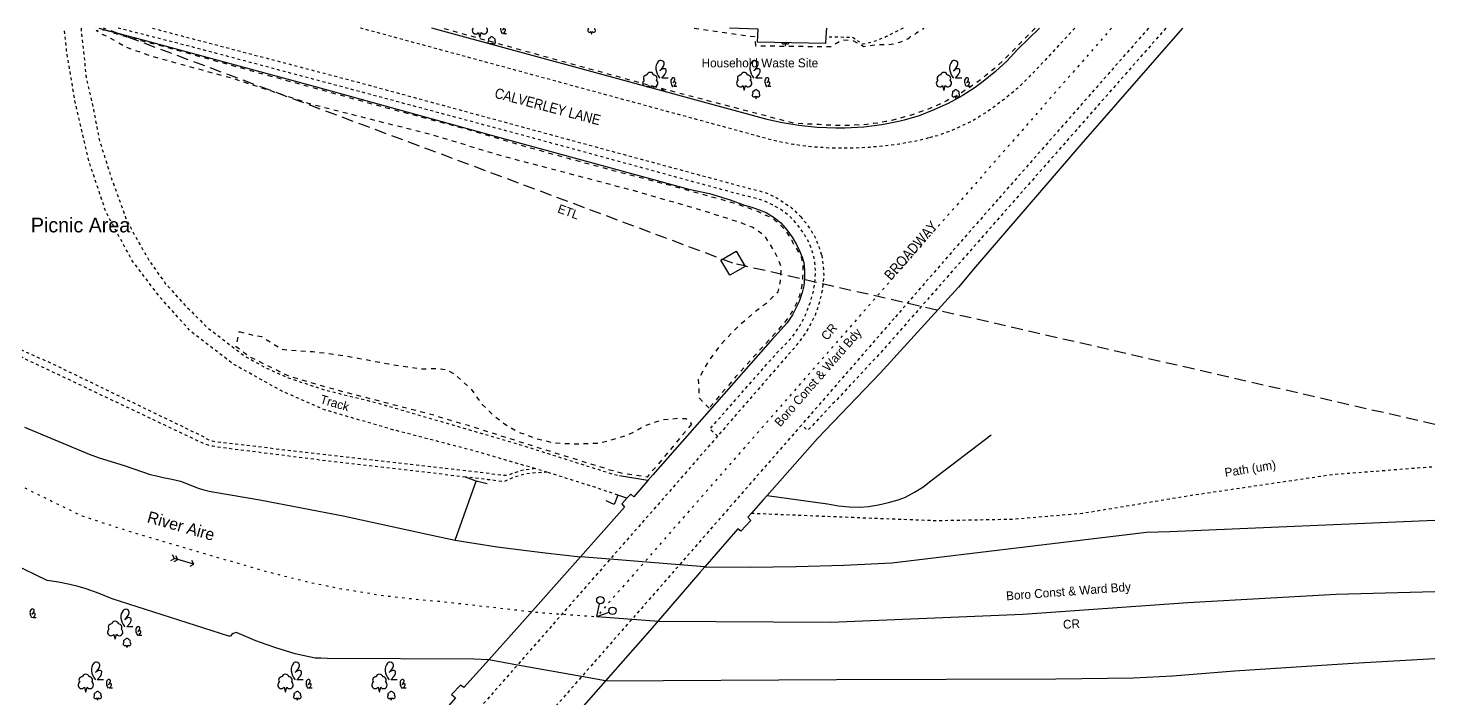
# Model space of a CAD drawing. Extents: x 421500 to 422711, y 436000 to 437000.
# Drawn here: x 422260.5 to 422500, y 436885.9 to 437000 of the extents above; entities that cross this region are included whole.
import ezdxf

# ---------------------------------------------------------------- set-up
doc = ezdxf.new("R2010")
doc.units = 0
for name, pattern in [('716709-ExBase$0$OS-DASHEDLINE', [1, 0.5, -0.5]), ('716709-ExBase$0$OS-LANDFORM', [1.6, 0.8, -0.8]), ('716709-ExBase$0$OS-OVERHEAD', [3, 2, -1]), ('716709-ExBase$0$OS-PARISH', [1.2, 0.4, -0.8])]:
    doc.linetypes.add(name, pattern=pattern)
doc.layers.get('0').update_dxf_attribs({"color": 210})
for name, color, linetype in [('716709-ExBase$0$OS-AREA_MOSAIC', 8, 'Continuous'), ('716709-ExBase$0$OS-CIVIL_PARISH_OR_CMNTY_0007', 8, '716709-ExBase$0$OS-PARISH'), ('716709-ExBase$0$OS-LINE_0001_BLG_OUTLINE', 7, 'Continuous'), ('716709-ExBase$0$OS-LINE_0021_ROAD_OR_TRACK', 8, '716709-ExBase$0$OS-DASHEDLINE'), ('716709-ExBase$0$OS-LINE_0030_OBSTRUCTING_FEAT', 8, 'Continuous'), ('716709-ExBase$0$OS-LINE_0032_PATH_OR_EDGE', 8, '716709-ExBase$0$OS-DASHEDLINE'), ('716709-ExBase$0$OS-LINE_0043_OVERHEAD_CONSTRN', 8, '716709-ExBase$0$OS-OVERHEAD'), ('716709-ExBase$0$OS-LINE_0049_PYLON_EDGE', 8, 'Continuous'), ('716709-ExBase$0$OS-LINE_0059_WATER_EDGE_LIMIT', 8, 'Continuous'), ('716709-ExBase$0$OS-LINE_0374_TOP_OF_SLOPE', 8, '716709-ExBase$0$OS-LANDFORM'), ('716709-ExBase$0$OS-LINE_0376_BOT_SLOPE_CLIFF', 8, '716709-ExBase$0$OS-LANDFORM'), ('716709-ExBase$0$OS-PARLIAMENT_CONSTITNCY_0079', 8, 'Continuous'), ('716709-ExBase$0$OS-SYMB_0013_BDY_HALF_MEREING', 8, 'Continuous'), ('716709-ExBase$0$OS-SYMB_0069_DIRECTION_OF_FL', 8, 'Continuous'), ('716709-ExBase$0$OS-TEXT_BOUNDARY', 4, 'Continuous'), ('716709-ExBase$0$OS-TEXT_GENERAL_FEATURE', 4, 'Continuous'), ('716709-ExBase$0$OS-TEXT_INLAND_WATER', 4, 'Continuous'), ('716709-ExBase$0$OS-TEXT_MANMADE_SURFACE', 4, 'Continuous'), ('716709-ExBase$0$OS-TEXT_ROAD_NAME', 7, 'Continuous'), ('716709-ExBase$0$OS-TEXT_ROADSIDE', 4, 'Continuous')]:
    doc.layers.add(name, color=color, linetype=linetype)
doc.styles.add('716709-ExBase$0$Romans', font='romans.shx', dxfattribs={"width": 0.9})
doc.styles.add('716709-ExBase$0$Standard', font='romans.shx')

# ---------------------------------------------------------------- blocks, each defined once
blk = doc.blocks.new('716709-ExBase$0$OS-BOUNDARY HALF MEREING')
at = {"linetype": 'Continuous'}
blk.add_line((0, 0), (2.25, 0), dxfattribs=at)
blk.add_circle((2.875, 0), 0.625, dxfattribs=at)
blk = doc.blocks.new('716709-ExBase$0$OS-FLOW ARROW')
at = {"linetype": 'Continuous', "flags": 128}
for points in [[(0.5, 0.5), (0, 0), (0.5, -0.5)], [(0, 0), (3.438, 0)], [(3.35, 0.5), (2.85, 0), (3.35, -0.5)], [(3.938, 0.5), (3.438, 0), (3.938, -0.5)]]:
    blk.add_lwpolyline(points, dxfattribs=at)
blk = doc.blocks.new('716709-ExBase$0$OS-SE2236NWM0000083115')
at = {"layer": '716709-ExBase$0$OS-AREA_MOSAIC'}
for points in [[(39.917, -4.21325), (39.379, -4.21325), (39.643, -3.91325), (39.709, -3.80825), (39.75, -3.69125), (39.7635, -3.56775), (39.751, -3.51075), (39.715, -3.46425), (39.6625, -3.43775), (39.559, -3.42575), (39.456, -3.44375), (39.3625, -3.48975), (39.219, -3.60075), (39.3415, -3.48025), (39.4445, -3.34275), (39.526, -3.19175), (39.5845, -3.03025), (39.592, -2.95325), (39.5725, -2.87875), (39.529, -2.81525), (39.425, -2.74325), (39.302, -2.71525), (39.2215, -2.72425), (39.147, -2.75625), (39.0855, -2.80875), (38.984, -2.95225), (38.915, -3.11475), (38.882, -3.28775), (38.8865, -3.46375), (38.926, -3.65825), (38.9925, -3.84575), (39.084, -4.02225), (39.1995, -4.18375), (39.219, -4.21675)], [(56.417, -5.75975), (55.341, -5.75975), (55.869, -5.15975), (56.001, -4.94975), (56.083, -4.71575), (56.11, -4.46875), (56.085, -4.35475), (56.013, -4.26175), (55.908, -4.20875), (55.701, -4.18475), (55.495, -4.22075), (55.308, -4.31275), (55.021, -4.53475), (55.266, -4.29375), (55.472, -4.01875), (55.635, -3.71675), (55.752, -3.39375), (55.767, -3.23975), (55.728, -3.09075), (55.641, -2.96375), (55.433, -2.81975), (55.187, -2.76375), (55.026, -2.78175), (54.877, -2.84575), (54.754, -2.95075), (54.551, -3.23775), (54.413, -3.56275), (54.347, -3.90875), (54.356, -4.26075), (54.435, -4.64975), (54.568, -5.02475), (54.751, -5.37775), (54.982, -5.70075), (55.021, -5.76675)], [(52.343, -6.16975), (52.207, -6.29775), (52.118, -6.46075), (52.083, -6.64375), (52.105, -6.82775), (52.184, -6.99675), (52.311, -7.13275), (52.473, -7.22375), (52.656, -7.25975), (52.841, -7.23875), (53.01, -7.16075), (53.147, -7.03475), (53.148, -7.03175), (53.349, -7.80575), (53.405, -7.80575), (53.61, -7.02275), (53.746, -7.15375), (53.916, -7.23575), (54.102, -7.25975), (54.287, -7.22575), (54.453, -7.13575), (54.581, -6.99775), (54.661, -6.82775), (54.684, -6.64075), (54.647, -6.45575), (54.555, -6.29175), (54.416, -6.16475), (54.504, -6.00775), (54.536, -5.83075), (54.511, -5.65175), (54.429, -5.49175), (54.3, -5.36575), (54.137, -5.28775), (53.958, -5.26675), (53.881, -5.08275), (53.748, -4.93575), (53.573, -4.83975), (53.377, -4.80575), (53.181, -4.83975), (53.006, -4.93575), (52.873, -5.08275), (52.796, -5.26675), (52.616, -5.28875), (52.453, -5.36675), (52.324, -5.49375), (52.242, -5.65575), (52.218, -5.83575), (52.253, -6.01275), (52.343, -6.16975)], [(57.917, -7.21325), (57.379, -7.21325), (57.643, -6.91325), (57.709, -6.80825), (57.75, -6.69125), (57.7635, -6.56775), (57.751, -6.51075), (57.715, -6.46425), (57.6625, -6.43775), (57.559, -6.42575), (57.456, -6.44375), (57.3625, -6.48975), (57.219, -6.60075), (57.3415, -6.48025), (57.4445, -6.34275), (57.526, -6.19175), (57.5845, -6.03025), (57.592, -5.95325), (57.5725, -5.87875), (57.529, -5.81525), (57.425, -5.74325), (57.302, -5.71525), (57.2215, -5.72425), (57.147, -5.75625), (57.0855, -5.80875), (56.984, -5.95225), (56.915, -6.11475), (56.882, -6.28775), (56.8865, -6.46375), (56.926, -6.65825), (56.9925, -6.84575), (57.084, -7.02225), (57.1995, -7.18375), (57.219, -7.21675)], [(54.88, -8.41825), (54.812, -8.48225), (54.7675, -8.56375), (54.75, -8.65525), (54.761, -8.74725), (54.8005, -8.83175), (54.864, -8.89975), (54.945, -8.94525), (55.0365, -8.96325), (55.129, -8.95275), (55.2135, -8.91375), (55.282, -8.85075), (55.2825, -8.84925), (55.383, -9.23625), (55.411, -9.23625), (55.5135, -8.84475), (55.5815, -8.91025), (55.6665, -8.95125), (55.7595, -8.96325), (55.852, -8.94625), (55.935, -8.90125), (55.999, -8.83225), (56.039, -8.74725), (56.0505, -8.65375), (56.032, -8.56125), (55.986, -8.47925), (55.9165, -8.41575), (55.9605, -8.33725), (55.9765, -8.24875), (55.964, -8.15925), (55.923, -8.07925), (55.8585, -8.01625), (55.777, -7.97725), (55.6875, -7.96675), (55.649, -7.87475), (55.5825, -7.80125), (55.495, -7.75325), (55.397, -7.73625), (55.299, -7.75325), (55.2115, -7.80125), (55.145, -7.87475), (55.1065, -7.96675), (55.0165, -7.97775), (54.935, -8.01675), (54.8705, -8.08025), (54.8295, -8.16125), (54.8175, -8.25125), (54.835, -8.33975), (54.88, -8.41825)], [(51.417, -14.75975), (50.341, -14.75975), (50.869, -14.15975), (51.001, -13.94975), (51.083, -13.71575), (51.11, -13.46875), (51.085, -13.35475), (51.013, -13.26175), (50.908, -13.20875), (50.701, -13.18475), (50.495, -13.22075), (50.308, -13.31275), (50.021, -13.53475), (50.266, -13.29375), (50.472, -13.01875), (50.635, -12.71675), (50.752, -12.39375), (50.767, -12.23975), (50.728, -12.09075), (50.641, -11.96375), (50.433, -11.81975), (50.187, -11.76375), (50.026, -11.78175), (49.877, -11.84575), (49.754, -11.95075), (49.551, -12.23775), (49.413, -12.56275), (49.347, -12.90875), (49.356, -13.26075), (49.435, -13.64975), (49.568, -14.02475), (49.751, -14.37775), (49.982, -14.70075), (50.021, -14.76675)], [(85.417, -14.75975), (84.341, -14.75975), (84.869, -14.15975), (85.001, -13.94975), (85.083, -13.71575), (85.11, -13.46875), (85.085, -13.35475), (85.013, -13.26175), (84.908, -13.20875), (84.701, -13.18475), (84.495, -13.22075), (84.308, -13.31275), (84.021, -13.53475), (84.266, -13.29375), (84.472, -13.01875), (84.635, -12.71675), (84.752, -12.39375), (84.767, -12.23975), (84.728, -12.09075), (84.641, -11.96375), (84.433, -11.81975), (84.187, -11.76375), (84.026, -11.78175), (83.877, -11.84575), (83.754, -11.95075), (83.551, -12.23775), (83.413, -12.56275), (83.347, -12.90875), (83.356, -13.26075), (83.435, -13.64975), (83.568, -14.02475), (83.751, -14.37775), (83.982, -14.70075), (84.021, -14.76675)], [(101.417, -14.75975), (100.341, -14.75975), (100.869, -14.15975), (101.001, -13.94975), (101.083, -13.71575), (101.11, -13.46875), (101.085, -13.35475), (101.013, -13.26175), (100.908, -13.20875), (100.701, -13.18475), (100.495, -13.22075), (100.308, -13.31275), (100.021, -13.53475), (100.266, -13.29375), (100.472, -13.01875), (100.635, -12.71675), (100.752, -12.39375), (100.767, -12.23975), (100.728, -12.09075), (100.641, -11.96375), (100.433, -11.81975), (100.187, -11.76375), (100.026, -11.78175), (99.877, -11.84575), (99.754, -11.95075), (99.551, -12.23775), (99.413, -12.56275), (99.347, -12.90875), (99.356, -13.26075), (99.435, -13.64975), (99.568, -14.02475), (99.751, -14.37775), (99.982, -14.70075), (100.021, -14.76675)], [(47.343, -15.16975), (47.207, -15.29775), (47.118, -15.46075), (47.083, -15.64375), (47.105, -15.82775), (47.184, -15.99675), (47.311, -16.13275), (47.473, -16.22375), (47.656, -16.25975), (47.841, -16.23875), (48.01, -16.16075), (48.147, -16.03475), (48.148, -16.03175), (48.349, -16.80575), (48.405, -16.80575), (48.61, -16.02275), (48.746, -16.15375), (48.916, -16.23575), (49.102, -16.25975), (49.287, -16.22575), (49.453, -16.13575), (49.581, -15.99775), (49.661, -15.82775), (49.684, -15.64075), (49.647, -15.45575), (49.555, -15.29175), (49.416, -15.16475), (49.504, -15.00775), (49.536, -14.83075), (49.511, -14.65175), (49.429, -14.49175), (49.3, -14.36575), (49.137, -14.28775), (48.958, -14.26675), (48.881, -14.08275), (48.748, -13.93575), (48.573, -13.83975), (48.377, -13.80575), (48.181, -13.83975), (48.006, -13.93575), (47.873, -14.08275), (47.796, -14.26675), (47.616, -14.28875), (47.453, -14.36675), (47.324, -14.49375), (47.242, -14.65575), (47.218, -14.83575), (47.253, -15.01275), (47.343, -15.16975)], [(81.343, -15.16975), (81.207, -15.29775), (81.118, -15.46075), (81.083, -15.64375), (81.105, -15.82775), (81.184, -15.99675), (81.311, -16.13275), (81.473, -16.22375), (81.656, -16.25975), (81.841, -16.23875), (82.01, -16.16075), (82.147, -16.03475), (82.148, -16.03175), (82.349, -16.80575), (82.405, -16.80575), (82.61, -16.02275), (82.746, -16.15375), (82.916, -16.23575), (83.102, -16.25975), (83.287, -16.22575), (83.453, -16.13575), (83.581, -15.99775), (83.661, -15.82775), (83.684, -15.64075), (83.647, -15.45575), (83.555, -15.29175), (83.416, -15.16475), (83.504, -15.00775), (83.536, -14.83075), (83.511, -14.65175), (83.429, -14.49175), (83.3, -14.36575), (83.137, -14.28775), (82.958, -14.26675), (82.881, -14.08275), (82.748, -13.93575), (82.573, -13.83975), (82.377, -13.80575), (82.181, -13.83975), (82.006, -13.93575), (81.873, -14.08275), (81.796, -14.26675), (81.616, -14.28875), (81.453, -14.36675), (81.324, -14.49375), (81.242, -14.65575), (81.218, -14.83575), (81.253, -15.01275), (81.343, -15.16975)], [(97.343, -15.16975), (97.207, -15.29775), (97.118, -15.46075), (97.083, -15.64375), (97.105, -15.82775), (97.184, -15.99675), (97.311, -16.13275), (97.473, -16.22375), (97.656, -16.25975), (97.841, -16.23875), (98.01, -16.16075), (98.147, -16.03475), (98.148, -16.03175), (98.349, -16.80575), (98.405, -16.80575), (98.61, -16.02275), (98.746, -16.15375), (98.916, -16.23575), (99.102, -16.25975), (99.287, -16.22575), (99.453, -16.13575), (99.581, -15.99775), (99.661, -15.82775), (99.684, -15.64075), (99.647, -15.45575), (99.555, -15.29175), (99.416, -15.16475), (99.504, -15.00775), (99.536, -14.83075), (99.511, -14.65175), (99.429, -14.49175), (99.3, -14.36575), (99.137, -14.28775), (98.958, -14.26675), (98.881, -14.08275), (98.748, -13.93575), (98.573, -13.83975), (98.377, -13.80575), (98.181, -13.83975), (98.006, -13.93575), (97.873, -14.08275), (97.796, -14.26675), (97.616, -14.28875), (97.453, -14.36675), (97.324, -14.49375), (97.242, -14.65575), (97.218, -14.83575), (97.253, -15.01275), (97.343, -15.16975)], [(49.88, -17.41825), (49.812, -17.48225), (49.7675, -17.56375), (49.75, -17.65525), (49.761, -17.74725), (49.8005, -17.83175), (49.864, -17.89975), (49.945, -17.94525), (50.0365, -17.96325), (50.129, -17.95275), (50.2135, -17.91375), (50.282, -17.85075), (50.2825, -17.84925), (50.383, -18.23625)], [(50.411, -18.23625), (50.5135, -17.84475), (50.5815, -17.91025), (50.6665, -17.95125), (50.7595, -17.96325), (50.852, -17.94625), (50.935, -17.90125), (50.999, -17.83225), (51.039, -17.74725), (51.0505, -17.65375), (51.032, -17.56125), (50.986, -17.47925), (50.9165, -17.41575), (50.9605, -17.33725), (50.9765, -17.24875), (50.964, -17.15925), (50.923, -17.07925), (50.8585, -17.01625), (50.777, -16.97725), (50.6875, -16.96675), (50.649, -16.87475), (50.5825, -16.80125), (50.495, -16.75325), (50.397, -16.73625), (50.299, -16.75325), (50.2115, -16.80125), (50.145, -16.87475), (50.1065, -16.96675), (50.0165, -16.97775), (49.935, -17.01675), (49.8705, -17.08025), (49.8295, -17.16125), (49.8175, -17.25125), (49.835, -17.33975), (49.88, -17.41825)], [(52.917, -16.21325), (52.379, -16.21325), (52.643, -15.91325), (52.709, -15.80825), (52.75, -15.69125), (52.7635, -15.56775), (52.751, -15.51075), (52.715, -15.46425), (52.6625, -15.43775), (52.559, -15.42575), (52.456, -15.44375), (52.3625, -15.48975), (52.219, -15.60075), (52.3415, -15.48025), (52.4445, -15.34275), (52.526, -15.19175), (52.5845, -15.03025), (52.592, -14.95325), (52.5725, -14.87875), (52.529, -14.81525), (52.425, -14.74325), (52.302, -14.71525), (52.2215, -14.72425), (52.147, -14.75625), (52.0855, -14.80875), (51.984, -14.95225), (51.915, -15.11475), (51.882, -15.28775), (51.8865, -15.46375), (51.926, -15.65825), (51.9925, -15.84575), (52.084, -16.02225), (52.1995, -16.18375), (52.219, -16.21675)], [(83.88, -17.41825), (83.812, -17.48225), (83.7675, -17.56375), (83.75, -17.65525), (83.761, -17.74725), (83.8005, -17.83175), (83.864, -17.89975), (83.945, -17.94525), (84.0365, -17.96325), (84.129, -17.95275), (84.2135, -17.91375), (84.282, -17.85075), (84.2825, -17.84925), (84.383, -18.23625)], [(84.411, -18.23625), (84.5135, -17.84475), (84.5815, -17.91025), (84.6665, -17.95125), (84.7595, -17.96325), (84.852, -17.94625), (84.935, -17.90125), (84.999, -17.83225), (85.039, -17.74725), (85.0505, -17.65375), (85.032, -17.56125), (84.986, -17.47925), (84.9165, -17.41575), (84.9605, -17.33725), (84.9765, -17.24875), (84.964, -17.15925), (84.923, -17.07925), (84.8585, -17.01625), (84.777, -16.97725), (84.6875, -16.96675), (84.649, -16.87475), (84.5825, -16.80125), (84.495, -16.75325), (84.397, -16.73625), (84.299, -16.75325), (84.2115, -16.80125), (84.145, -16.87475), (84.1065, -16.96675), (84.0165, -16.97775), (83.935, -17.01675), (83.8705, -17.08025), (83.8295, -17.16125), (83.8175, -17.25125), (83.835, -17.33975), (83.88, -17.41825)], [(86.917, -16.21325), (86.379, -16.21325), (86.643, -15.91325), (86.709, -15.80825), (86.75, -15.69125), (86.7635, -15.56775), (86.751, -15.51075), (86.715, -15.46425), (86.6625, -15.43775), (86.559, -15.42575), (86.456, -15.44375), (86.3625, -15.48975), (86.219, -15.60075), (86.3415, -15.48025), (86.4445, -15.34275), (86.526, -15.19175), (86.5845, -15.03025), (86.592, -14.95325), (86.5725, -14.87875), (86.529, -14.81525), (86.425, -14.74325), (86.302, -14.71525), (86.2215, -14.72425), (86.147, -14.75625), (86.0855, -14.80875), (85.984, -14.95225), (85.915, -15.11475), (85.882, -15.28775), (85.8865, -15.46375), (85.926, -15.65825), (85.9925, -15.84575), (86.084, -16.02225), (86.1995, -16.18375), (86.219, -16.21675)], [(99.88, -17.41825), (99.812, -17.48225), (99.7675, -17.56375), (99.75, -17.65525), (99.761, -17.74725), (99.8005, -17.83175), (99.864, -17.89975), (99.945, -17.94525), (100.0365, -17.96325), (100.129, -17.95275), (100.2135, -17.91375), (100.282, -17.85075), (100.2825, -17.84925), (100.383, -18.23625)], [(100.411, -18.23625), (100.5135, -17.84475), (100.5815, -17.91025), (100.6665, -17.95125), (100.7595, -17.96325), (100.852, -17.94625), (100.935, -17.90125), (100.999, -17.83225), (101.039, -17.74725), (101.0505, -17.65375), (101.032, -17.56125), (100.986, -17.47925), (100.9165, -17.41575), (100.9605, -17.33725), (100.9765, -17.24875), (100.964, -17.15925), (100.923, -17.07925), (100.8585, -17.01625), (100.777, -16.97725), (100.6875, -16.96675), (100.649, -16.87475), (100.5825, -16.80125), (100.495, -16.75325), (100.397, -16.73625), (100.299, -16.75325), (100.2115, -16.80125), (100.145, -16.87475), (100.1065, -16.96675), (100.0165, -16.97775), (99.935, -17.01675), (99.8705, -17.08025), (99.8295, -17.16125), (99.8175, -17.25125), (99.835, -17.33975), (99.88, -17.41825)], [(102.917, -16.21325), (102.379, -16.21325), (102.643, -15.91325), (102.709, -15.80825), (102.75, -15.69125), (102.7635, -15.56775), (102.751, -15.51075), (102.715, -15.46425), (102.6625, -15.43775), (102.559, -15.42575), (102.456, -15.44375), (102.3625, -15.48975), (102.219, -15.60075), (102.3415, -15.48025), (102.4445, -15.34275), (102.526, -15.19175), (102.5845, -15.03025), (102.592, -14.95325), (102.5725, -14.87875), (102.529, -14.81525), (102.425, -14.74325), (102.302, -14.71525), (102.2215, -14.72425), (102.147, -14.75625), (102.0855, -14.80875), (101.984, -14.95225), (101.915, -15.11475), (101.882, -15.28775), (101.8865, -15.46375), (101.926, -15.65825), (101.9925, -15.84575), (102.084, -16.02225), (102.1995, -16.18375), (102.219, -16.21675)]]:
    blk.add_lwpolyline(points, dxfattribs=at)
blk = doc.blocks.new('716709-ExBase$0$OS-SE2236NWM0000083117')
at = {"layer": '716709-ExBase$0$OS-AREA_MOSAIC'}
for points in [[(-42.26, 5.98), (-42.29, 5.95), (-42.38, 5.79), (-42.42, 5.61), (-42.4, 5.42), (-42.32, 5.25), (-42.19, 5.12), (-42.03, 5.03), (-41.84, 4.99), (-41.66, 5.01), (-41.49, 5.09), (-41.35, 5.22), (-41.35, 5.22), (-41.15, 4.45), (-41.1, 4.45), (-40.89, 5.23), (-40.75, 5.1), (-40.58, 5.02), (-40.4, 4.99), (-40.21, 5.03), (-40.05, 5.12), (-39.92, 5.25), (-39.84, 5.42), (-39.82, 5.61), (-39.85, 5.8), (-39.95, 5.96), (-39.97, 5.98)], [(-37.61, 5.98), (-37.62, 5.96), (-37.61, 5.79), (-37.57, 5.59), (-37.51, 5.41), (-37.42, 5.23), (-37.3, 5.07), (-37.28, 5.03)], [(-36.58, 5.04), (-37.12, 5.04), (-36.86, 5.34), (-36.79, 5.44), (-36.75, 5.56), (-36.74, 5.68), (-36.75, 5.74), (-36.79, 5.79), (-36.84, 5.81), (-36.94, 5.83), (-37.04, 5.81), (-37.14, 5.76), (-37.28, 5.65), (-37.16, 5.77), (-37.06, 5.91), (-37.01, 5.98)], [(-22.62, 5.83), (-22.69, 5.77), (-22.73, 5.69), (-22.75, 5.6), (-22.74, 5.5), (-22.7, 5.42), (-22.64, 5.35), (-22.56, 5.31), (-22.46, 5.29), (-22.37, 5.3), (-22.29, 5.34), (-22.22, 5.4), (-22.22, 5.4), (-22.12, 5.02), (-22.09, 5.02), (-21.99, 5.41), (-21.92, 5.34), (-21.83, 5.3), (-21.74, 5.29), (-21.65, 5.31), (-21.57, 5.35), (-21.5, 5.42), (-21.46, 5.5), (-21.45, 5.6), (-21.47, 5.69), (-21.51, 5.77), (-21.58, 5.84), (-21.54, 5.91), (-21.53, 5.98)], [(-22.68, 5.98), (-22.67, 5.91), (-22.62, 5.83)], [(-39.62, 3.83), (-39.69, 3.77), (-39.73, 3.69), (-39.75, 3.6), (-39.74, 3.5), (-39.7, 3.42), (-39.64, 3.36)], [(-39.04, 3.19), (-38.99, 3.41), (-38.92, 3.34), (-38.83, 3.3), (-38.74, 3.29), (-38.65, 3.31), (-38.57, 3.35), (-38.5, 3.42), (-38.46, 3.5), (-38.45, 3.6), (-38.47, 3.69), (-38.51, 3.77), (-38.58, 3.84), (-38.54, 3.91), (-38.52, 4), (-38.54, 4.09), (-38.58, 4.17), (-38.64, 4.24), (-38.72, 4.27), (-38.81, 4.28), (-38.85, 4.38), (-38.92, 4.45), (-39.01, 4.5), (-39.1, 4.52), (-39.2, 4.5), (-39.29, 4.45), (-39.36, 4.38), (-39.39, 4.28), (-39.48, 4.27), (-39.57, 4.23), (-39.63, 4.17), (-39.67, 4.09), (-39.68, 4), (-39.67, 3.91), (-39.62, 3.83)], [(-39.41, 3.29), (-39.37, 3.3), (-39.29, 3.34), (-39.22, 3.4), (-39.22, 3.4), (-39.17, 3.23)], [(10.26, 3.51), (10.26, 3.5), (10.3, 3.42), (10.36, 3.35), (10.44, 3.31), (10.54, 3.29), (10.63, 3.3), (10.71, 3.34), (10.78, 3.4), (10.78, 3.4), (10.88, 3.02), (10.91, 3.02), (11.01, 3.41), (11.08, 3.34), (11.17, 3.3), (11.26, 3.29), (11.35, 3.31), (11.43, 3.35), (11.5, 3.42), (11.53, 3.49)], [(-9.08, -2.51), (-10.16, -2.51), (-9.63, -1.91), (-9.5, -1.7), (-9.42, -1.46), (-9.39, -1.22), (-9.42, -1.1), (-9.49, -1.01), (-9.59, -0.96), (-9.8, -0.93), (-10.01, -0.97), (-10.19, -1.06), (-10.48, -1.28), (-10.23, -1.04), (-10.03, -0.77), (-9.87, -0.47), (-9.75, -0.14), (-9.73, 0.01), (-9.77, 0.16), (-9.86, 0.29), (-10.07, 0.43), (-10.31, 0.49), (-10.47, 0.47), (-10.62, 0.41), (-10.75, 0.3), (-10.95, 0.01), (-11.09, -0.31), (-11.15, -0.66), (-11.14, -1.01), (-11.07, -1.4), (-10.93, -1.77), (-10.75, -2.13), (-10.52, -2.45), (-10.48, -2.52)], [(6.92, -2.51), (5.84, -2.51), (6.37, -1.91), (6.5, -1.7), (6.58, -1.46), (6.61, -1.22), (6.58, -1.1), (6.51, -1.01), (6.41, -0.96), (6.2, -0.93), (5.99, -0.97), (5.81, -1.06), (5.52, -1.28), (5.77, -1.04), (5.97, -0.77), (6.13, -0.47), (6.25, -0.14), (6.27, 0.01), (6.23, 0.16), (6.14, 0.29), (5.93, 0.43), (5.69, 0.49), (5.53, 0.47), (5.38, 0.41), (5.25, 0.3), (5.05, 0.01), (4.91, -0.31), (4.85, -0.66), (4.86, -1.01), (4.93, -1.4), (5.07, -1.77), (5.25, -2.13), (5.48, -2.45), (5.52, -2.52)], [(40.92, -2.51), (39.84, -2.51), (40.37, -1.91), (40.5, -1.7), (40.58, -1.46), (40.61, -1.22), (40.58, -1.1), (40.51, -1.01), (40.41, -0.96), (40.2, -0.93), (39.99, -0.97), (39.81, -1.06), (39.52, -1.28), (39.77, -1.04), (39.97, -0.77), (40.13, -0.47), (40.25, -0.14), (40.27, 0.01), (40.23, 0.16), (40.14, 0.29), (39.93, 0.43), (39.69, 0.49), (39.53, 0.47), (39.38, 0.41), (39.25, 0.3), (39.05, 0.01), (38.91, -0.31), (38.85, -0.66), (38.86, -1.01), (38.93, -1.4), (39.07, -1.77), (39.25, -2.13), (39.48, -2.45), (39.52, -2.52)], [(-12, -4.18), (-11.89, -3.77), (-11.75, -3.9), (-11.58, -3.98), (-11.4, -4.01), (-11.21, -3.97), (-11.05, -3.88), (-10.92, -3.75), (-10.84, -3.58), (-10.82, -3.39), (-10.85, -3.2), (-10.95, -3.04), (-11.08, -2.91), (-11, -2.76), (-10.96, -2.58), (-10.99, -2.4), (-11.07, -2.24), (-11.2, -2.11), (-11.36, -2.04), (-11.54, -2.02), (-11.62, -1.83), (-11.75, -1.68), (-11.93, -1.59), (-12.12, -1.55), (-12.32, -1.59), (-12.49, -1.68), (-12.63, -1.83), (-12.7, -2.02), (-12.88, -2.04), (-13.05, -2.12), (-13.18, -2.24), (-13.26, -2.4), (-13.28, -2.58), (-13.25, -2.76), (-13.16, -2.92)], [(2.84, -2.92), (2.71, -3.05), (2.62, -3.21), (2.58, -3.39), (2.6, -3.58), (2.68, -3.75), (2.81, -3.88), (2.97, -3.97), (3.16, -4.01), (3.34, -3.99), (3.51, -3.91), (3.65, -3.78), (3.65, -3.78), (3.85, -4.55), (3.9, -4.55), (4.11, -3.77), (4.25, -3.9), (4.42, -3.98), (4.6, -4.01), (4.79, -3.97), (4.95, -3.88), (5.08, -3.75), (5.16, -3.58), (5.18, -3.39), (5.15, -3.2), (5.05, -3.04), (4.92, -2.91), (5, -2.76), (5.04, -2.58), (5.01, -2.4), (4.93, -2.24), (4.8, -2.11), (4.64, -2.04), (4.46, -2.02), (4.38, -1.83), (4.25, -1.68), (4.07, -1.59), (3.88, -1.55), (3.68, -1.59), (3.51, -1.68), (3.37, -1.83), (3.3, -2.02), (3.12, -2.04), (2.95, -2.12), (2.82, -2.24), (2.74, -2.4), (2.72, -2.58), (2.75, -2.76), (2.84, -2.92)], [(36.84, -2.92), (36.71, -3.05), (36.62, -3.21), (36.58, -3.39), (36.6, -3.58), (36.68, -3.75), (36.81, -3.88), (36.97, -3.97), (37.16, -4.01), (37.34, -3.99), (37.51, -3.91), (37.65, -3.78), (37.65, -3.78), (37.85, -4.55), (37.9, -4.55), (38.11, -3.77), (38.25, -3.9), (38.42, -3.98), (38.6, -4.01), (38.79, -3.97), (38.95, -3.88), (39.08, -3.75), (39.16, -3.58), (39.18, -3.39), (39.15, -3.2), (39.05, -3.04), (38.92, -2.91), (39, -2.76), (39.04, -2.58), (39.01, -2.4), (38.93, -2.24), (38.8, -2.11), (38.64, -2.04), (38.46, -2.02), (38.38, -1.83), (38.25, -1.68), (38.07, -1.59), (37.88, -1.55), (37.68, -1.59), (37.51, -1.68), (37.37, -1.83), (37.3, -2.02), (37.12, -2.04), (36.95, -2.12), (36.82, -2.24), (36.74, -2.4), (36.72, -2.58), (36.75, -2.76), (36.84, -2.92)], [(-13.16, -2.92), (-13.29, -3.05), (-13.38, -3.21), (-13.42, -3.39), (-13.4, -3.58), (-13.32, -3.75), (-13.22, -3.84)], [(-12.69, -3.99), (-12.66, -3.99), (-12.49, -3.91), (-12.35, -3.78), (-12.35, -3.78), (-12.27, -4.1)], [(-9.57, -4.84), (-9.58, -4.83), (-9.64, -4.76), (-9.72, -4.73), (-9.81, -4.72), (-9.85, -4.62), (-9.92, -4.55), (-10.01, -4.5), (-10.1, -4.48), (-10.2, -4.5), (-10.29, -4.55), (-10.36, -4.62), (-10.36, -4.63)], [(-7.58, -3.96), (-8.12, -3.96), (-7.86, -3.66), (-7.79, -3.56), (-7.75, -3.44), (-7.74, -3.32), (-7.75, -3.26), (-7.79, -3.21), (-7.84, -3.19), (-7.94, -3.17), (-8.04, -3.19), (-8.14, -3.24), (-8.28, -3.35), (-8.16, -3.23), (-8.06, -3.09), (-7.97, -2.94), (-7.92, -2.78), (-7.91, -2.7), (-7.93, -2.63), (-7.97, -2.56), (-8.08, -2.49), (-8.2, -2.46), (-8.28, -2.47), (-8.35, -2.5), (-8.41, -2.56), (-8.52, -2.7), (-8.59, -2.86), (-8.62, -3.04), (-8.61, -3.21), (-8.57, -3.41), (-8.51, -3.59), (-8.42, -3.77), (-8.3, -3.93), (-8.28, -3.97)], [(5.38, -5.17), (5.31, -5.23), (5.27, -5.31), (5.25, -5.4), (5.26, -5.5), (5.3, -5.58), (5.36, -5.65), (5.44, -5.69), (5.54, -5.71), (5.63, -5.7), (5.71, -5.66), (5.78, -5.6), (5.78, -5.6), (5.88, -5.98), (5.91, -5.98), (6.01, -5.59), (6.08, -5.66), (6.17, -5.7), (6.26, -5.71), (6.35, -5.69), (6.43, -5.65), (6.5, -5.58), (6.54, -5.5), (6.55, -5.4), (6.53, -5.31), (6.49, -5.23), (6.42, -5.16), (6.46, -5.09), (6.48, -5), (6.46, -4.91), (6.42, -4.83), (6.36, -4.76), (6.28, -4.73), (6.19, -4.72), (6.15, -4.62), (6.08, -4.55), (5.99, -4.5), (5.9, -4.48), (5.8, -4.5), (5.71, -4.55), (5.64, -4.62), (5.61, -4.72), (5.52, -4.73), (5.43, -4.77), (5.37, -4.83), (5.33, -4.91), (5.32, -5), (5.33, -5.09), (5.38, -5.17)], [(8.42, -3.96), (7.88, -3.96), (8.14, -3.66), (8.21, -3.56), (8.25, -3.44), (8.26, -3.32), (8.25, -3.26), (8.21, -3.21), (8.16, -3.19), (8.06, -3.17), (7.96, -3.19), (7.86, -3.24), (7.72, -3.35), (7.84, -3.23), (7.94, -3.09), (8.03, -2.94), (8.08, -2.78), (8.09, -2.7), (8.07, -2.63), (8.03, -2.56), (7.92, -2.49), (7.8, -2.46), (7.72, -2.47), (7.65, -2.5), (7.59, -2.56), (7.48, -2.7), (7.41, -2.86), (7.38, -3.04), (7.39, -3.21), (7.43, -3.41), (7.49, -3.59), (7.58, -3.77), (7.7, -3.93), (7.72, -3.97)], [(39.38, -5.17), (39.31, -5.23), (39.27, -5.31), (39.25, -5.4), (39.26, -5.5), (39.3, -5.58), (39.36, -5.65), (39.44, -5.69), (39.54, -5.71), (39.63, -5.7), (39.71, -5.66), (39.78, -5.6), (39.78, -5.6), (39.88, -5.98), (39.91, -5.98), (40.01, -5.59), (40.08, -5.66), (40.17, -5.7), (40.26, -5.71), (40.35, -5.69), (40.43, -5.65), (40.5, -5.58), (40.54, -5.5), (40.55, -5.4), (40.53, -5.31), (40.49, -5.23), (40.42, -5.16), (40.46, -5.09), (40.48, -5), (40.46, -4.91), (40.42, -4.83), (40.36, -4.76), (40.28, -4.73), (40.19, -4.72), (40.15, -4.62), (40.08, -4.55), (39.99, -4.5), (39.9, -4.48), (39.8, -4.5), (39.71, -4.55), (39.64, -4.62), (39.61, -4.72), (39.52, -4.73), (39.43, -4.77), (39.37, -4.83), (39.33, -4.91), (39.32, -5), (39.33, -5.09), (39.38, -5.17)], [(42.42, -3.96), (41.88, -3.96), (42.14, -3.66), (42.21, -3.56), (42.25, -3.44), (42.26, -3.32), (42.25, -3.26), (42.21, -3.21), (42.16, -3.19), (42.06, -3.17), (41.96, -3.19), (41.86, -3.24), (41.72, -3.35), (41.84, -3.23), (41.94, -3.09), (42.03, -2.94), (42.08, -2.78), (42.09, -2.7), (42.07, -2.63), (42.03, -2.56), (41.92, -2.49), (41.8, -2.46), (41.72, -2.47), (41.65, -2.5), (41.59, -2.56), (41.48, -2.7), (41.41, -2.86), (41.38, -3.04), (41.39, -3.21), (41.43, -3.41), (41.49, -3.59), (41.58, -3.77), (41.7, -3.93), (41.72, -3.97)]]:
    blk.add_lwpolyline(points, dxfattribs=at)

msp = doc.modelspace()

# ---------------------------------------------------------------- linework, layer by layer
at = {"layer": '716709-ExBase$0$OS-CIVIL_PARISH_OR_CMNTY_0007'}
msp.add_line((422444.95, 437000), (422357.3, 436899.85), dxfattribs=at)
at = {"layer": '716709-ExBase$0$OS-CIVIL_PARISH_OR_CMNTY_0007', "flags": 128}
msp.add_lwpolyline([(422134.6, 437000), (422147, 436989.05), (422157.15, 436982.95), (422172.95, 436973), (422176.3, 436970.65), (422179.6, 436968.2), (422182.05, 436966.15), (422187.1, 436961.15), (422191.9, 436955.75), (422196.1, 436950.5), (422197.65, 436948.9), (422197.95, 436948.6), (422200, 436947), (422202.2, 436945.6), (422204.5, 436944.4), (422206.65, 436943.4), (422210.65, 436942.1), (422214.75, 436941), (422226.55, 436937.4), (422244.65, 436928.95), (422255.65, 436923.85), (422269.65, 436917), (422278.6, 436914.1), (422287.6, 436911.45), (422294.6, 436909.4), (422301.55, 436907.4), (422308.6, 436905.65), (422313.8, 436904.6), (422320.95, 436903.45), (422328.15, 436902.65), (422330.2, 436902.5), (422347.5, 436900.55), (422357.3, 436899.85)], dxfattribs=at)
at = {"layer": '716709-ExBase$0$OS-LINE_0001_BLG_OUTLINE'}
msp.add_line((422396.4, 437000), (422396.31, 436998.5), dxfattribs=at)
at = {"layer": '716709-ExBase$0$OS-LINE_0001_BLG_OUTLINE', "flags": 128}
msp.add_lwpolyline([(422396.31, 436998.5), (422396.25, 436997.4), (422384.7, 436997.6), (422384.8, 436999.8), (422379.9, 437000)], dxfattribs=at)
at = {"layer": '716709-ExBase$0$OS-LINE_0021_ROAD_OR_TRACK'}
for p, q in [((422451.25, 437000), (422425.6, 436970.83)), ((422407.94, 436950.61), (422392.15, 436932.45))]:
    msp.add_line(p, q, dxfattribs=at)
at = {"layer": '716709-ExBase$0$OS-LINE_0021_ROAD_OR_TRACK', "flags": 128}
for points in [[(422281.65, 437000), (422316.5, 436990.85), (422357.3, 436979.75), (422383.55, 436972.65), (422385, 436972.3), (422386.45, 436971.85), (422387.85, 436971.15), (422389.1, 436970.35), (422390.4, 436969.5), (422390.9, 436969), (422392, 436967.95)], [(422397.87, 436979.59), (422397.1, 436979.6), (422396.8, 436979.6), (422393.75, 436979.8), (422390.75, 436980.2), (422388.2, 436980.7), (422386.2, 436981.2), (422384.25, 436981.75), (422317.1, 437000)], [(422438.7, 437000), (422430.95, 436991.7), (422429, 436989.8), (422426.9, 436988.05), (422424.7, 436986.4), (422422.4, 436984.9), (422421.65, 436984.45), (422420, 436983.6), (422418.4, 436982.85), (422415.3, 436981.7), (422413.81, 436981.31)], [(422413.81, 436981.31), (422412.05, 436980.85), (422408.8, 436980.25), (422407.05, 436980.05), (422403.75, 436979.7), (422400.45, 436979.55), (422397.87, 436979.59)], [(422425.6, 436970.83), (422418.4, 436962.65), (422407.94, 436950.61)], [(422392, 436967.95), (422392.9, 436966.85), (422393.75, 436965.65), (422394.5, 436964.35), (422395.05, 436963), (422395.5, 436961.55), (422395.6, 436961.35)], [(422395.6, 436961.35), (422395.85, 436959.65), (422395.95, 436958), (422395.8, 436956.35), (422395.55, 436954.65), (422395.1, 436953.05), (422395.05, 436952.8), (422394.5, 436951.15), (422393.75, 436949.65), (422392.9, 436948.2), (422391.95, 436946.85), (422391.45, 436946.2), (422377.88, 436930.58)], [(422392.15, 436932.45), (422371.38, 436908.65), (422370.2, 436907.3), (422354.73, 436889.63), (422341, 436873.95), (422338.94, 436871.59)], [(422377.88, 436930.58), (422369.9, 436921.4), (422359.56, 436909.6), (422343.79, 436891.61), (422322.8, 436867.65), (422321.82, 436866.62)]]:
    msp.add_lwpolyline(points, dxfattribs=at)
at = {"layer": '716709-ExBase$0$OS-LINE_0030_OBSTRUCTING_FEAT'}
for p, q in [((422333.21, 436912.84), (422336.79, 436922.88)), ((422336.79, 436922.88), (422334.95, 436923.6)), ((422338.65, 436922.45), (422336.79, 436922.88)), ((422366.03, 436923.02), (422361.17, 436923.82)), ((422362.45, 436920.01), (422360.9, 436920.5))]:
    msp.add_line(p, q, dxfattribs=at)
at = {"layer": '716709-ExBase$0$OS-LINE_0030_OBSTRUCTING_FEAT', "flags": 128}
for points in [[(422272.55, 437000), (422280.05, 436998), (422309.35, 436990.05), (422339.55, 436981.75), (422373, 436972.6), (422376.5, 436971.85), (422380, 436970.8), (422382.45, 436969.9), (422383.7, 436969.55), (422384.95, 436969.1), (422386.15, 436968.6), (422387.25, 436967.95), (422387.5, 436967.8), (422388.65, 436966.85), (422389.65, 436965.7), (422390.55, 436964.45), (422391.3, 436963.15), (422391.85, 436962.1), (422392.3, 436961.05), (422392.55, 436960.1), (422392.7, 436958.8), (422392.7, 436957.45), (422392.55, 436956.15), (422392.3, 436955), (422391.75, 436953.45), (422391.05, 436952), (422390.65, 436951.2), (422389.7, 436949.85), (422388.65, 436948.65), (422387.55, 436947.45), (422387.3, 436947.2), (422366.85, 436923.95), (422366.03, 436923.02)], [(422432.7, 437000), (422428.95, 436996.35), (422427.15, 436994.4), (422425.2, 436992.6), (422423.1, 436990.9), (422421.75, 436989.9), (422419.5, 436988.5), (422417.15, 436987.2), (422414.7, 436986.1), (422412.2, 436985.1), (422409.65, 436984.35), (422408.95, 436984.15), (422405.85, 436983.55), (422402.75, 436983.15), (422399.55, 436983), (422398, 436983), (422394.85, 436983.1), (422391.7, 436983.45), (422388.6, 436983.95), (422386.3, 436984.45), (422329.25, 437000)], [(422457.05, 437000), (422439.7, 436980.2), (422421.8, 436959.4), (422418.9, 436955.9), (422405.55, 436941.3), (422394.9, 436930.15), (422386.33, 436920.47)], [(422386.33, 436920.47), (422396.6, 436919.05), (422398.45, 436918.7), (422400.3, 436918.55), (422402.15, 436918.5), (422403.6, 436918.6), (422405.3, 436918.85), (422407, 436919.25), (422408.6, 436919.75), (422409.85, 436920.2), (422411.4, 436921), (422412.85, 436921.9), (422414.2, 436922.95), (422424.45, 436930.8)], [(422366.03, 436923.02), (422363.6, 436920.25), (422363.08, 436920.68), (422362.45, 436920.01)], [(422362.45, 436920.01), (422361.55, 436919.05), (422362.05, 436918.45), (422354.55, 436910.01)], [(422360.9, 436920.5), (422360.25, 436918.95), (422358.9, 436919.55)], [(422386.33, 436920.47), (422385.65, 436919.7), (422383.63, 436917.45)], [(422383.63, 436917.45), (422383, 436916.75), (422383.55, 436916.2), (422381.85, 436914.4), (422381.35, 436914.8), (422375.68, 436908.3)], [(422354.55, 436910.01), (422343.7, 436897.8), (422338.92, 436892.49)], [(422375.68, 436908.3), (422374.85, 436907.35), (422366.4, 436897.55), (422358.79, 436888.9)], [(422338.92, 436892.49), (422334.7, 436887.8), (422334.1, 436888.2), (422332.6, 436886.6), (422333.25, 436886), (422315.05, 436865.1), (422311.5, 436861.5), (422307.85, 436858.05), (422303.15, 436854), (422298.35, 436850.1), (422295.5, 436848.05), (422280.2, 436836.85), (422271.44, 436830.59)], [(422358.79, 436888.9), (422354.65, 436884.2), (422355, 436883.7), (422353.55, 436882.15), (422353.1, 436882.4), (422339.4, 436866.6), (422332.35, 436857.9), (422317.8, 436840.3), (422304.45, 436825.4), (422288.25, 436806.95), (422267.7, 436783.7), (422248.3, 436762), (422226.45, 436738.25), (422222.6, 436733.8)]]:
    msp.add_lwpolyline(points, dxfattribs=at)
at = {"layer": '716709-ExBase$0$OS-LINE_0032_PATH_OR_EDGE', "flags": 128}
for points in [[(422334.95, 436923.6), (422310.1, 436926.5), (422292.65, 436928.7), (422291.9, 436928.85), (422291.2, 436929), (422290.4, 436929.3), (422289.6, 436929.65), (422257.05, 436945.1), (422243.45, 436951.2), (422227.15, 436958.2), (422225.9, 436958.65), (422224.65, 436959.25), (422223.85, 436959.7), (422222.25, 436960.9), (422212.55, 436970.2), (422201.7, 436979.95), (422199.8, 436981.5), (422183.45, 436991.8), (422180.45, 436993.65), (422179.7, 436994.25), (422178.95, 436994.9), (422178.55, 436995.35), (422178.05, 436996.2), (422177.6, 436997.05), (422176.75, 437000)], [(422346.79, 436925.03), (422344.75, 436924.75), (422344.15, 436924.6), (422343.55, 436924.4), (422342.9, 436924.2), (422342.3, 436923.95), (422342, 436923.9), (422341.75, 436923.85), (422325.6, 436925.75), (422304.15, 436928.2), (422292.35, 436929.6), (422291.8, 436929.7), (422291.3, 436929.9), (422290.7, 436930.2), (422290.15, 436930.55), (422264.95, 436942.7), (422245.65, 436951.4), (422226.1, 436959.8), (422225.05, 436960.35), (422224, 436961), (422222.8, 436961.85), (422221.7, 436962.85), (422209.3, 436974.85), (422203, 436980.55), (422198.95, 436983.8), (422193, 436987.5), (422181.45, 436995.05), (422180.65, 436995.75), (422179.95, 436996.55), (422179.45, 436997.15), (422179, 436997.8), (422178.65, 436998.55), (422178.4, 436999.25), (422178.3, 436999.9), (422178.1, 437000)], [(422346.79, 436925.03), (422337, 436927.9), (422322.6, 436931.65), (422310.95, 436935.05), (422303.75, 436938.2), (422295.45, 436942.8), (422288.15, 436948.4), (422282.7, 436954.5), (422278.15, 436960.55), (422273.75, 436968.7), (422270.85, 436977.35), (422268.55, 436987.15), (422267.05, 436996.1), (422266.65, 437000)], [(422269.5, 437000), (422270.4, 436991.4), (422271.4, 436987.2), (422272.65, 436980.8), (422274.75, 436974.2), (422277.1, 436967.7), (422278.8, 436964.45), (422281.15, 436960.35), (422283.9, 436956.5), (422287.2, 436952.85), (422290.95, 436949.1), (422297.35, 436944.2), (422300.75, 436942.3), (422304.75, 436940.5), (422311.1, 436938.4), (422319.85, 436936.25), (422344.15, 436929.15), (422359.9, 436924.15), (422361.17, 436923.82)], [(422377.88, 436930.58), (422376.55, 436931.75), (422388.25, 436945.05), (422389.45, 436946.2), (422390.55, 436947.4), (422391.5, 436948.75), (422392.35, 436950.15), (422393, 436951.6), (422393.15, 436951.95), (422393.65, 436953.25), (422394.05, 436954.65), (422394.35, 436956), (422394.5, 436957.35), (422394.55, 436958.75), (422394.45, 436960.1), (422394.2, 436961.45), (422394, 436962.05), (422393.5, 436963.4), (422392.8, 436964.65), (422392.05, 436965.8), (422391.15, 436966.95), (422390.15, 436967.95), (422389, 436968.85), (422388.45, 436969.25), (422387.2, 436969.95), (422385.9, 436970.55), (422384.55, 436971), (422383.15, 436971.35), (422382.55, 436971.45), (422373.35, 436973.95), (422347.15, 436981.1), (422314.7, 436989.8), (422288.4, 436996.8), (422275.85, 437000)], [(422454.2, 437000), (422406.6, 436945.85), (422400.35, 436939.1), (422393.25, 436931.55), (422392.15, 436932.45)], [(422409.45, 437000), (422407.85, 436999.2), (422406.65, 436998.55), (422405.95, 436998.25), (422404.9, 436997.85), (422403.7, 436997.5), (422403.15, 436997.35), (422402.65, 436997.25), (422400.85, 436998.4), (422396.31, 436998.5)], [(422348.87, 436924.41), (422346.1, 436924.25), (422345, 436924.05), (422344, 436923.8), (422343.05, 436923.5), (422342.2, 436923.1), (422341.85, 436922.95), (422341.55, 436922.8), (422338.8, 436923.15), (422334.95, 436923.6)], [(422348.87, 436924.41), (422348.25, 436924.6), (422346.79, 436925.03)], [(422360.9, 436920.5), (422357.5, 436921.7), (422348.87, 436924.41)], [(422383.63, 436917.45), (422400.95, 436916.75), (422415.25, 436916.2), (422428.2, 436916.45), (422440, 436917.45), (422458.8, 436920.55), (422482.6, 436924.05), (422500, 436925.4)]]:
    msp.add_lwpolyline(points, dxfattribs=at)
at = {"layer": '716709-ExBase$0$OS-LINE_0043_OVERHEAD_CONSTRN'}
msp.add_line((422380.5, 436960), (422273.35, 437000), dxfattribs=at)
at = {"layer": '716709-ExBase$0$OS-LINE_0043_OVERHEAD_CONSTRN', "flags": 128}
msp.add_lwpolyline([(422500, 436932.55), (422382.51, 436959.52), (422380.5, 436960)], dxfattribs=at)
at = {"layer": '716709-ExBase$0$OS-LINE_0049_PYLON_EDGE', "flags": 128}
msp.add_lwpolyline([(422382.55, 436959.46), (422379.96, 436957.95), (422378.45, 436960.54), (422381.04, 436962.05), (422382.55, 436959.46)], dxfattribs=at)
at = {"layer": '716709-ExBase$0$OS-LINE_0059_WATER_EDGE_LIMIT', "flags": 128}
for points in [[(422259.9, 436932.1), (422270.9, 436927.5), (422272.6, 436926.85), (422276.85, 436925.55), (422281.25, 436924.05), (422282.35, 436923.8), (422283.5, 436923.5), (422284.95, 436923.25), (422286.45, 436922.9), (422288.05, 436922.3), (422289.6, 436921.65), (422290.4, 436921.4), (422291.3, 436921.2), (422292.3, 436921), (422299.95, 436919.75), (422314.15, 436917), (422328.45, 436913.9), (422333.21, 436912.84)], [(422375.68, 436908.3), (422383.45, 436908.25), (422391.25, 436908.35), (422399.4, 436908.6), (422407.55, 436909), (422430.2, 436911.7), (422450.9, 436914.2), (422454.9, 436914.35), (422500, 436916.25)], [(422333.21, 436912.84), (422340.35, 436911.7), (422348.55, 436910.7), (422354.55, 436910.01)], [(422375.68, 436908.3), (422371.38, 436908.65), (422359.56, 436909.6), (422354.55, 436910.01)], [(422338.92, 436892.49), (422336.4, 436892.6), (422311.45, 436892.7), (422310.35, 436892.75), (422309.35, 436892.8), (422305.95, 436893.5), (422302.65, 436894.55), (422301, 436895.1), (422299.25, 436895.7), (422296.1, 436897.1), (422295.95, 436897.15), (422295.6, 436897.05), (422295.4, 436896.95), (422295.2, 436896.8), (422295, 436896.6), (422294.85, 436896.5), (422294.65, 436896.5), (422274.8, 436902.9), (422272.6, 436903.8), (422270.35, 436904.6), (422269, 436905), (422267.6, 436905.3), (422265.65, 436905.7), (422263.75, 436906), (422257.9, 436908.85)], [(422358.79, 436888.9), (422354.73, 436889.63), (422343.79, 436891.61), (422338.92, 436892.49)], [(422358.79, 436888.9), (422398.15, 436889.15), (422435.45, 436889.25), (422448.7, 436889.45), (422455.35, 436889.75), (422465.9, 436890.6), (422486.05, 436891.95), (422500, 436892.7)]]:
    msp.add_lwpolyline(points, dxfattribs=at)
at = {"layer": '716709-ExBase$0$OS-LINE_0374_TOP_OF_SLOPE', "flags": 128}
for points in [[(422273.5, 436999.7), (422277.3, 436998.5), (422283.55, 436996.9), (422301.4, 436991.95), (422311.7, 436989.15), (422321.15, 436986.55), (422335.1, 436982.85), (422342.75, 436980.55), (422352.45, 436977.85), (422359.9, 436975.85), (422369.85, 436973.25), (422376.4, 436971.45), (422381.2, 436970.1), (422384.65, 436968.85), (422387.15, 436967.7), (422387.45, 436967.5), (422387.7, 436967.25), (422388, 436967.05), (422389.1, 436965.95), (422389.35, 436965.65), (422389.55, 436965.4), (422390.15, 436964.5), (422390.3, 436964.2), (422390.5, 436963.9), (422390.65, 436963.55), (422390.8, 436963.25), (422391, 436962.95), (422391.1, 436962.75), (422391.65, 436961.85), (422392.1, 436961), (422392.35, 436960), (422392.35, 436959.8), (422392.4, 436959.6), (422392.4, 436958.15), (422392.35, 436957.75), (422392.35, 436957.35), (422392.25, 436956.55), (422392.2, 436956.1), (422392.1, 436955.7), (422391.8, 436954.45), (422391.5, 436953.65), (422391.4, 436953.35), (422390.95, 436952.45), (422390.75, 436952.15), (422390.7, 436952), (422390.45, 436951.6), (422390.2, 436951.15), (422389.6, 436950.35), (422389.35, 436949.95), (422380.95, 436940.65), (422376.45, 436935.35)], [(422431.95, 437000), (422427.2, 436995.2), (422426.5, 436994.5), (422425.75, 436993.8), (422425.05, 436993.15), (422424.3, 436992.5), (422423.5, 436991.9), (422423.4, 436991.8), (422422.65, 436991.2), (422421.85, 436990.65), (422421.05, 436990.05), (422420.2, 436989.55), (422419.4, 436989), (422418.55, 436988.5), (422417.65, 436988.05), (422416.8, 436987.6), (422415.9, 436987.15), (422415.05, 436986.75), (422414.15, 436986.4), (422413.3, 436986.05), (422412.4, 436985.75), (422411.55, 436985.45), (422410.65, 436985.15), (422409.75, 436984.9), (422409.55, 436984.85), (422408.55, 436984.55), (422407.55, 436984.3), (422406.55, 436984.1), (422405.5, 436983.9), (422404.5, 436983.75), (422404.25, 436983.75), (422403.35, 436983.6), (422400.65, 436983.45), (422397.55, 436983.45), (422396.35, 436983.5), (422395.2, 436983.6), (422394.05, 436983.65), (422391.6, 436983.75), (422390.8, 436983.85), (422389.4, 436984.2), (422365.7, 436990.4), (422346.8, 436995.6), (422330.95, 437000)], [(422296.45, 436948.35), (422298.6, 436947.8), (422300.2, 436947.5), (422301.85, 436946.5), (422303.7, 436945.35), (422304.95, 436945.2), (422308.95, 436944.95), (422312.8, 436944.5), (422316.6, 436943.85), (422321.9, 436942.85), (422327.55, 436942), (422330, 436942.1), (422331.75, 436941.85), (422333.1, 436941.1), (422335.8, 436938.7), (422337.8, 436935.95), (422339.45, 436934.35), (422341.75, 436932.55), (422344, 436931.25), (422347.05, 436930.15), (422349.95, 436929.45), (422353.35, 436929.25), (422357.85, 436929.4), (422362.6, 436930.75), (422365.7, 436932.45), (422368.6, 436933.4), (422371.1, 436933.6), (422372.5, 436933.55), (422373.45, 436932.6)]]:
    msp.add_lwpolyline(points, dxfattribs=at)
at = {"layer": '716709-ExBase$0$OS-LINE_0376_BOT_SLOPE_CLIFF', "flags": 128}
for points in [[(422376.45, 436935.35), (422374.8, 436937), (422374.65, 436940.3), (422376.35, 436943.25), (422378.55, 436946.3), (422381.6, 436949.45), (422384.2, 436951.7), (422386.6, 436953.55), (422388.2, 436955.15), (422388.6, 436956.95), (422388.75, 436959.2), (422388.15, 436960.85), (422387.4, 436962.3), (422385.85, 436964.75), (422383.75, 436966.1), (422381.75, 436966.9), (422375.45, 436968.9), (422363.7, 436972.3), (422341.3, 436978.2), (422329, 436981.9), (422309, 436986.95), (422295.4, 436991.4), (422281.85, 436995.1), (422277, 436996.8), (422274.6, 436998.25), (422273.05, 436998.95), (422272.05, 436999.6), (422273.5, 436999.7)], [(422373.9, 437000), (422384.15, 436998.55), (422384.35, 436997), (422397.15, 436996.85), (422399.05, 436998), (422400.85, 436997.9), (422402.8, 436996.9), (422405.1, 436997.25), (422405.4, 436997.2), (422406.9, 436997.2), (422408.1, 436997.4), (422408.35, 436997.45), (422408.65, 436997.55), (422408.9, 436997.6), (422409.2, 436997.7), (422409.45, 436997.8), (422409.7, 436997.95), (422410, 436998.1), (422410.25, 436998.2), (422410.5, 436998.35), (422410.75, 436998.55), (422411.5, 436999), (422411.75, 436999.2), (422412, 436999.35), (422412.25, 436999.45), (422413, 437000)], [(422373.45, 436932.6), (422365.9, 436923.6), (422361.7, 436924.2), (422359.55, 436924.8), (422349.7, 436927.85), (422335.45, 436932.35), (422329.6, 436934.1), (422321.9, 436936.1), (422313, 436938.4), (422304.9, 436940.75), (422298.3, 436944), (422295.9, 436945.75), (422296.45, 436948.35)]]:
    msp.add_lwpolyline(points, dxfattribs=at)
at = {"layer": '716709-ExBase$0$OS-PARLIAMENT_CONSTITNCY_0079', "flags": 128}
msp.add_lwpolyline([(422357.3, 436899.85), (422367.9, 436899.05), (422397.15, 436898.9), (422429.85, 436900.25), (422457.95, 436902.25), (422483.2, 436903.65), (422500, 436904.15)], dxfattribs=at)

# ---------------------------------------------------------------- block references
at = {"layer": '716709-ExBase$0$OS-AREA_MOSAIC'}
for name, p in [('716709-ExBase$0$OS-SE2236NWM0000083117', (422378.53, 436994.02)), ('716709-ExBase$0$OS-SE2236NWM0000083115', (422221.93, 436903.86))]:
    msp.add_blockref(name, p, dxfattribs=at)
at = {"layer": '716709-ExBase$0$OS-SYMB_0013_BDY_HALF_MEREING'}
for rotation in [77.5999984741211, 20.29999923706055]:
    msp.add_blockref('716709-ExBase$0$OS-BOUNDARY HALF MEREING', (422357.3, 436899.85), dxfattribs=dict(at, rotation=rotation))
at = {"layer": '716709-ExBase$0$OS-SYMB_0069_DIRECTION_OF_FL', "rotation": 163.8999938964844}
msp.add_blockref('716709-ExBase$0$OS-FLOW ARROW', (422288.7, 436908.8), dxfattribs=at)

# ---------------------------------------------------------------- texts
at = {"layer": '716709-ExBase$0$OS-TEXT_BOUNDARY', "char_height": 1.5, "style": '716709-ExBase$0$Standard'}
for s, insert, width, attachment_point, rotation in [('{\\fHeledd|b0|i0|c0|p34;Boro Const & Ward Bdy}', (422394.4, 436941.06), 28, 2, 49), ('{\\fHeledd|b0|i0|c0|p34;CR}', (422397.46, 436947.82), 3.8333, 8, 49.4), ('{\\fHeledd|b0|i0|c0|p34;Boro Const & Ward Bdy}', (422437.71, 436902.96), 28, 8, 4.3), ('{\\fHeledd|b0|i0|c0|p34;CR}', (422438.09, 436899.34), 3.8333, 2, 3)]:
    msp.add_mtext(s, dxfattribs=dict(at, insert=insert, width=width, attachment_point=attachment_point, rotation=rotation))
at = {"layer": '716709-ExBase$0$OS-TEXT_GENERAL_FEATURE', "insert": (422352.75, 436969.45), "char_height": 1.5, "width": 4.8333, "attachment_point": 2, "rotation": 339.9, "style": '716709-ExBase$0$Standard'}
msp.add_mtext('{\\fHeledd|b0|i0|c0|p34;ETL}', dxfattribs=at)
at = {"layer": '716709-ExBase$0$OS-TEXT_INLAND_WATER', "insert": (422286.25, 436914.3), "char_height": 2, "width": 15.2432, "attachment_point": 8, "rotation": 344.2, "style": '716709-ExBase$0$Standard'}
msp.add_mtext('{\\fHeledd|b0|i0|c0|p34;River Aire}', dxfattribs=at)
at = {"layer": '716709-ExBase$0$OS-TEXT_MANMADE_SURFACE', "attachment_point": 7, "style": '716709-ExBase$0$Standard'}
for s, insert, char_height, width in [('{\\fHeledd|b0|i0|c0|p34;Household Waste Site}', (422375.16, 436993.31), 1.5, 26.0833), ('{\\fHeledd|b0|i0|c0|p34;Picnic Area}', (422260.96, 436965.2), 2.5, 22.2222)]:
    msp.add_mtext(s, dxfattribs=dict(at, insert=insert, char_height=char_height, width=width))
at = {"layer": '716709-ExBase$0$OS-TEXT_ROAD_NAME', "char_height": 1.75, "attachment_point": 5, "style": '716709-ExBase$0$Romans'}
for s, insert, width, rotation in [('{\\fHeledd|b0|i0|c0|p34;CALVERLEY LANE}', (422348.95, 436986.65), 32.4649, 345.2), ('{\\fHeledd|b0|i0|c0|p34;BROADWAY}', (422410.8, 436962.15), 21.3405, 48.8)]:
    msp.add_mtext(s, dxfattribs=dict(at, insert=insert, width=width, rotation=rotation))
at = {"layer": '716709-ExBase$0$OS-TEXT_ROADSIDE', "char_height": 1.5, "style": '716709-ExBase$0$Standard'}
for s, insert, width, attachment_point, rotation in [('{\\fHeledd|b0|i0|c0|p34;Track}', (422312.7, 436936.2), 6.5833, 5, 343.6), ('{\\fHeledd|b0|i0|c0|p34;Path (um)}', (422468.75, 436923.85), 11.75, 8, 9)]:
    msp.add_mtext(s, dxfattribs=dict(at, insert=insert, width=width, attachment_point=attachment_point, rotation=rotation))

doc.saveas('drawing.dxf')
